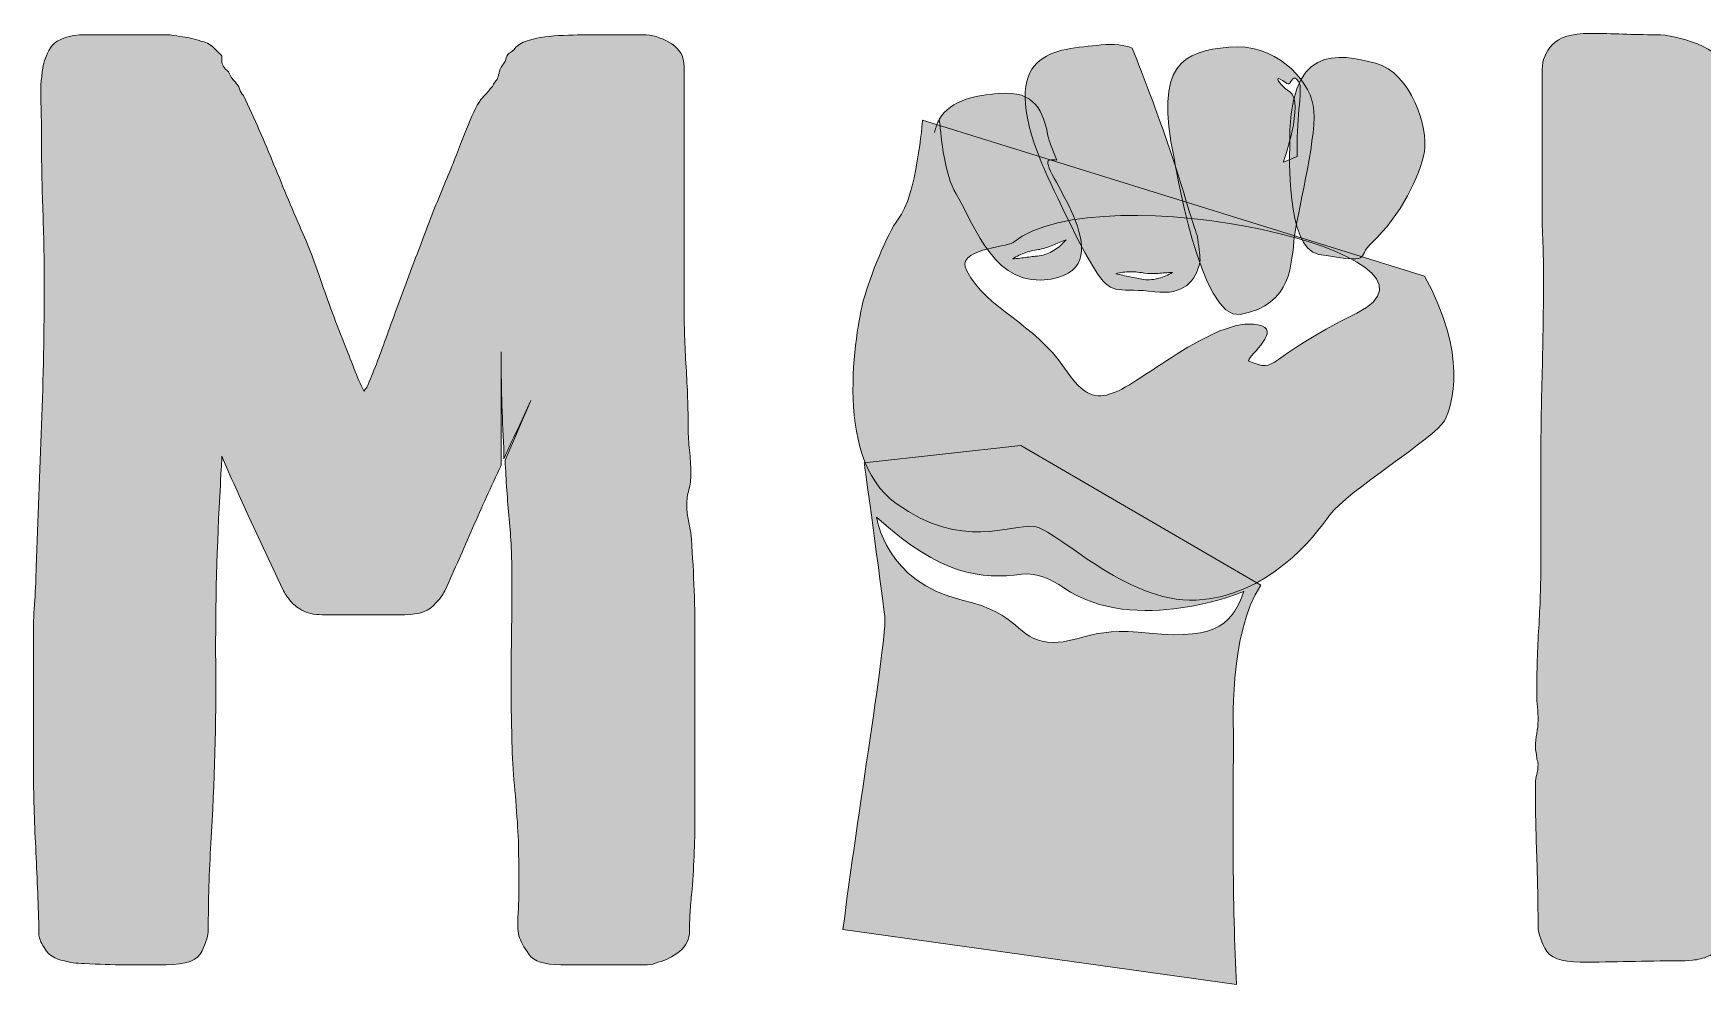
# Model space of a CAD drawing. Header units: inches. Extents: x 100 to 980, y -990 to -82.
# Drawn here: x 100.1 to 540, y -989.9 to -739.4 of the extents above; entities that cross this region are included whole.
import ezdxf

# ---------------------------------------------------------------- set-up
doc = ezdxf.new("R2010")
doc.units = ezdxf.units.IN
doc.header["$MEASUREMENT"] = 0
doc.layers.add('Layer 1', color=7, linetype='Continuous')

# ---------------------------------------------------------------- blocks, each defined once
blk = doc.blocks.new('block 6')
at = {"layer": 'Layer 1', "lineweight": 0}
for points, knots in [([(367.83, -772.77), (368.51, -772.64), (369.19, -772.63), (369.85, -772.72), (369.85, -772.72), (369.85, -772.72), (369.85, -772.72), (368.64, -770.04), (367.74, -767.78), (367.46, -766.33), (366.3, -760.21), (364.26, -754.25), (354.47, -755.21), (348.88, -755.76), (341.88, -756.61), (338.84, -762.09), (339.53, -767.65), (340.06, -776.21), (343.29, -781.65), (348.65, -790.7), (353.42, -806.59), (368.31, -804.07), (388.4, -800.66), (364.05, -773.53), (367.83, -772.77)], [0, 0, 0, 0, 1, 1, 1, 2, 2, 2, 3, 3, 3, 4, 4, 4, 5, 5, 5, 6, 6, 6, 7, 7, 7, 8, 8, 8, 8]), ([(368.74, -795.16), (369.88, -794.7), (371.03, -794.2), (372.25, -793.74), (371.44, -794.77), (370.44, -795.61), (369.34, -796.32), (368.25, -797.02), (367.04, -797.61), (365.68, -797.89), (364.94, -798.01), (364.39, -798.04), (363.78, -798.11), (363.17, -798.17), (362.56, -798.27), (361.95, -798.34), (360.72, -798.5), (359.48, -798.67), (358.18, -798.77), (359.25, -798.02), (360.43, -797.48), (361.65, -797.07), (362.26, -796.85), (362.89, -796.7), (363.52, -796.55), (364.15, -796.41), (364.85, -796.34), (365.36, -796.24), (366.46, -796.01), (367.6, -795.61), (368.74, -795.16)], [0, 0, 0, 0, 1, 1, 1, 2, 2, 2, 3, 3, 3, 4, 4, 4, 5, 5, 5, 6, 6, 6, 7, 7, 7, 8, 8, 8, 9, 9, 9, 10, 10, 10, 10])]:
    blk.add_open_spline(points, degree=3, knots=knots, dxfattribs=at)
blk = doc.blocks.new('block 5')
at = {"layer": 'Layer 1', "true_color": 0x1f9d48}
h = blk.add_hatch(color=114, dxfattribs=at)
h.dxf.hatch_style = 2
edge = h.paths.add_edge_path()
edge.add_spline(control_points=[(338.54, -762.62), (338.36, -763.01), (338.19, -763.42), (338.04, -763.86), (338.19, -763.42), (338.36, -763.01), (338.54, -762.62)], knot_values=[0, 0, 0, 0, 1, 1, 1, 2, 2, 2, 2], degree=3, periodic=1)
edge = h.paths.add_edge_path()
edge.add_spline(control_points=[(338.59, -762.53), (338.58, -762.56), (338.56, -762.59), (338.54, -762.62), (338.56, -762.59), (338.58, -762.56), (338.59, -762.53)], knot_values=[0, 0, 0, 0, 1, 1, 1, 2, 2, 2, 2], degree=3, periodic=1)
edge = h.paths.add_edge_path()
edge.add_spline(control_points=[(338.04, -763.86), (338.02, -763.93), (338, -764), (337.98, -764.07), (338, -764), (338.02, -763.93), (338.04, -763.86)], knot_values=[0, 0, 0, 0, 1, 1, 1, 2, 2, 2, 2], degree=3, periodic=1)
edge = h.paths.add_edge_path()
edge.add_spline(control_points=[(337.98, -764.07), (337.84, -764.51), (337.71, -764.97), (337.61, -765.46), (337.71, -764.97), (337.84, -764.51), (337.98, -764.07)], knot_values=[0, 0, 0, 0, 1, 1, 1, 2, 2, 2, 2], degree=3, periodic=1)
edge = h.paths.add_edge_path()
edge.add_spline(control_points=[(367.83, -772.77), (368.51, -772.64), (369.19, -772.63), (369.85, -772.72), (369.85, -772.72), (369.85, -772.72), (369.85, -772.72), (368.64, -770.04), (367.74, -767.78), (367.46, -766.33), (366.3, -760.21), (364.26, -754.25), (354.47, -755.21), (348.88, -755.76), (341.88, -756.61), (338.84, -762.09), (339.53, -767.65), (340.06, -776.21), (343.29, -781.65), (348.65, -790.7), (353.42, -806.59), (368.31, -804.07), (388.4, -800.66), (364.05, -773.53), (367.83, -772.77)], knot_values=[0, 0, 0, 0, 1, 1, 1, 2, 2, 2, 3, 3, 3, 4, 4, 4, 5, 5, 5, 6, 6, 6, 7, 7, 7, 8, 8, 8, 8], degree=3, periodic=1)
edge = h.paths.add_edge_path()
edge.add_spline(control_points=[(368.74, -795.16), (369.88, -794.7), (371.03, -794.2), (372.25, -793.74), (371.44, -794.77), (370.44, -795.61), (369.34, -796.32), (368.25, -797.02), (367.04, -797.61), (365.68, -797.89), (364.94, -798.01), (364.39, -798.04), (363.78, -798.11), (363.17, -798.17), (362.56, -798.27), (361.95, -798.34), (360.72, -798.5), (359.48, -798.67), (358.18, -798.77), (359.25, -798.02), (360.43, -797.48), (361.65, -797.07), (362.26, -796.85), (362.89, -796.7), (363.52, -796.55), (364.15, -796.41), (364.85, -796.34), (365.36, -796.24), (366.46, -796.01), (367.6, -795.61), (368.74, -795.16)], knot_values=[0, 0, 0, 0, 1, 1, 1, 2, 2, 2, 3, 3, 3, 4, 4, 4, 5, 5, 5, 6, 6, 6, 7, 7, 7, 8, 8, 8, 9, 9, 9, 10, 10, 10, 10], degree=3, periodic=1)
edge = h.paths.add_edge_path()
edge.add_spline(control_points=[(338.59, -762.53), (338.67, -762.37), (338.76, -762.24), (338.84, -762.09), (338.84, -762.07), (338.84, -762.06), (338.84, -762.04), (338.75, -762.2), (338.67, -762.36), (338.59, -762.53)], knot_values=[0, 0, 0, 0, 1, 1, 1, 2, 2, 2, 3, 3, 3, 3], degree=3, periodic=1)
at = {"layer": 'Layer 1', "lineweight": 0}
for points, knots in [([(337.98, -764.07), (337.84, -764.51), (337.71, -764.97), (337.61, -765.46), (337.71, -764.97), (337.84, -764.51), (337.98, -764.07)], [0, 0, 0, 0, 1, 1, 1, 2, 2, 2, 2]), ([(338.04, -763.86), (338.02, -763.93), (338, -764), (337.98, -764.07), (338, -764), (338.02, -763.93), (338.04, -763.86)], [0, 0, 0, 0, 1, 1, 1, 2, 2, 2, 2]), ([(338.54, -762.62), (338.36, -763.01), (338.19, -763.42), (338.04, -763.86), (338.19, -763.42), (338.36, -763.01), (338.54, -762.62)], [0, 0, 0, 0, 1, 1, 1, 2, 2, 2, 2]), ([(338.59, -762.53), (338.58, -762.56), (338.56, -762.59), (338.54, -762.62), (338.56, -762.59), (338.58, -762.56), (338.59, -762.53)], [0, 0, 0, 0, 1, 1, 1, 2, 2, 2, 2]), ([(338.59, -762.53), (338.67, -762.37), (338.76, -762.24), (338.84, -762.09), (338.84, -762.07), (338.84, -762.06), (338.84, -762.04), (338.75, -762.2), (338.67, -762.36), (338.59, -762.53)], [0, 0, 0, 0, 1, 1, 1, 2, 2, 2, 3, 3, 3, 3])]:
    blk.add_open_spline(points, degree=3, knots=knots, dxfattribs=at)
at = {"layer": 'Layer 1'}
blk.add_blockref('block 6', (0, 0), dxfattribs=at)
blk = doc.blocks.new('block 4')
at = {"layer": 'Layer 1'}
blk.add_blockref('block 5', (0, 0), dxfattribs=at)
blk = doc.blocks.new('block 3')
at = {"layer": 'Layer 1', "true_color": 0x1f9d48}
h = blk.add_hatch(color=114, dxfattribs=at)
h.dxf.hatch_style = 2
edge = h.paths.add_edge_path()
edge.add_spline(control_points=[(406.94, -793.53), (406.74, -792.24), (406.41, -791.36), (406.12, -790.56), (403.91, -784.42), (403.5, -780.78), (397.83, -764.79), (395.68, -758.73), (392.97, -751.45), (389.65, -743.23), (387.58, -742.42), (384.95, -742.08), (381.52, -742.43), (369.55, -743.65), (353.48, -743.41), (365.95, -773.88), (365.95, -773.88), (375.12, -794.49), (380.62, -802.8), (384.44, -808.56), (386.59, -806.24), (395.62, -807.41), (403.28, -808.41), (406.45, -804.5), (407.51, -799.64), (407.67, -798.38), (407.35, -796.13), (406.94, -793.53)], knot_values=[0, 0, 0, 0, 1, 1, 1, 2, 2, 2, 3, 3, 3, 4, 4, 4, 5, 5, 5, 6, 6, 6, 7, 7, 7, 8, 8, 8, 9, 9, 9, 9], degree=3, periodic=1)
edge = h.paths.add_edge_path()
edge.add_spline(control_points=[(396.72, -803.85), (395.46, -804.17), (394.13, -804.35), (392.75, -804.19), (392.01, -804.08), (391.47, -803.93), (390.87, -803.8), (390.28, -803.66), (389.67, -803.57), (389.06, -803.44), (387.84, -803.21), (386.61, -802.98), (385.35, -802.67), (386.6, -802.29), (387.89, -802.15), (389.18, -802.14), (389.83, -802.12), (390.47, -802.18), (391.12, -802.24), (391.76, -802.3), (392.45, -802.46), (392.96, -802.53), (394.08, -802.65), (395.29, -802.63), (396.51, -802.56), (397.74, -802.48), (398.98, -802.37), (400.29, -802.32), (399.19, -803.04), (397.98, -803.52), (396.72, -803.85)], knot_values=[0, 0, 0, 0, 1, 1, 1, 2, 2, 2, 3, 3, 3, 4, 4, 4, 5, 5, 5, 6, 6, 6, 7, 7, 7, 8, 8, 8, 9, 9, 9, 10, 10, 10, 10], degree=3, periodic=1)
h = blk.add_hatch(color=114, dxfattribs=at)
h.dxf.hatch_style = 2
edge = h.paths.add_edge_path()
edge.add_spline(control_points=[(437.38, -758.32), (436.07, -751.15), (427.1, -741.86), (415.12, -742.98), (403.15, -744.1), (395.4, -747.47), (400.72, -772.23), (400.72, -772.23), (407.65, -815.29), (418.16, -813.38), (432.17, -810.84), (431.45, -799.9), (432.48, -792.69), (433.68, -784.33), (438.68, -765.49), (437.38, -758.32)], knot_values=[0, 0, 0, 0, 1, 1, 1, 2, 2, 2, 3, 3, 3, 4, 4, 4, 5, 5, 5, 5], degree=3, periodic=1)
edge = h.paths.add_edge_path()
edge.add_spline(control_points=[(429.53, -773.29), (429.53, -773.29), (435.1, -757.44), (431.22, -754.76), (427.59, -752.27), (427.24, -750.3), (429.32, -751.79), (431.39, -753.28), (430.99, -752.75), (431.74, -751.65), (432.5, -750.55), (433.32, -751.51), (433.87, -752.79), (434.41, -754.07), (432.95, -762.76), (433.13, -771.81), (433.13, -771.81), (429.53, -773.29), (429.53, -773.29)], knot_values=[0, 0, 0, 0, 1, 1, 1, 2, 2, 2, 3, 3, 3, 4, 4, 4, 5, 5, 5, 6, 6, 6, 6], degree=3, periodic=1)
h = blk.add_hatch(color=114, dxfattribs=at)
h.dxf.hatch_style = 2
edge = h.paths.add_edge_path()
edge.add_spline(control_points=[(431.2, -769.72), (431.2, -769.72), (430.02, -796.12), (438.85, -797.56), (453.79, -799.98), (448.32, -798.67), (452.89, -794.43), (460.32, -787.52), (465.69, -776.67), (466.69, -770.52), (467.69, -764.37), (463.31, -749.68), (453.79, -747.23), (444.27, -744.79), (430.35, -741.63), (431.2, -769.72)], knot_values=[0, 0, 0, 0, 1, 1, 1, 2, 2, 2, 3, 3, 3, 4, 4, 4, 5, 5, 5, 5], degree=3, periodic=1)
at = {"layer": 'Layer 1', "true_color": 0xea2625}
h = blk.add_hatch(color=20, dxfattribs=at)
h.dxf.hatch_style = 2
edge = h.paths.add_edge_path()
edge.add_spline(control_points=[(466.74, -803.3), (466.74, -803.3), (334.43, -762.22), (334.43, -762.22), (334.43, -762.22), (332.9, -782.2), (328.02, -788.31), (325.24, -791.78), (320.38, -804.01), (318.97, -809.24), (317.56, -814.46), (309.9, -850.73), (327.46, -863.18), (345.01, -875.64), (357.49, -868.6), (363.69, -869.21), (369.89, -869.81), (387.64, -889.44), (406.51, -888.61), (425.37, -887.78), (437.65, -871.99), (441.8, -866.14), (445.95, -860.29), (469.75, -845.63), (471.95, -841.37), (474.16, -837.12), (478.12, -824.09), (466.74, -803.3)], knot_values=[0, 0, 0, 0, 1, 1, 1, 2, 2, 2, 3, 3, 3, 4, 4, 4, 5, 5, 5, 6, 6, 6, 7, 7, 7, 8, 8, 8, 9, 9, 9, 9], degree=3, periodic=1)
edge = h.paths.add_edge_path()
edge.add_spline(control_points=[(448.85, -813.05), (423.93, -825.32), (428.31, -829.13), (420.47, -825.65), (419.28, -825.13), (428.77, -818.1), (423.85, -816.41), (412.9, -812.65), (392.24, -831.53), (384.42, -834.16), (380.21, -835.58), (377.12, -835.37), (371.82, -827.5), (363.85, -815.68), (351.42, -812), (346.06, -801.93), (342.94, -796.05), (356.53, -795.81), (358.28, -794.42), (381.47, -775.86), (479.98, -797.73), (448.85, -813.05)], knot_values=[0, 0, 0, 0, 1, 1, 1, 2, 2, 2, 3, 3, 3, 4, 4, 4, 5, 5, 5, 6, 6, 6, 7, 7, 7, 7], degree=3, periodic=1)
at = {"layer": 'Layer 1', "true_color": 0xfccf0c}
h = blk.add_hatch(color=40, dxfattribs=at)
h.dxf.hatch_style = 2
edge = h.paths.add_edge_path()
edge.add_spline(control_points=[(416.38, -924.06), (416.38, -924.06), (414.92, -897.46), (423.58, -884.71), (423.58, -884.71), (360.36, -847.91), (360.36, -847.91), (360.36, -847.91), (319.05, -852.43), (319.05, -852.43), (319.05, -852.43), (323.49, -884.75), (324.48, -892.9), (325.14, -898.28), (317.18, -945.6), (313.46, -975.36), (313.46, -975.36), (417.2, -989.86), (417.2, -989.86), (415.98, -969.51), (416.27, -940.57), (416.38, -924.06)], knot_values=[0, 0, 0, 0, 1, 1, 1, 2, 2, 2, 3, 3, 3, 4, 4, 4, 5, 5, 5, 6, 6, 6, 7, 7, 7, 7], degree=3, periodic=1)
edge = h.paths.add_edge_path()
edge.add_spline(control_points=[(394.19, -897.3), (377.51, -895.46), (375.56, -900.44), (367.37, -899.65), (359.19, -898.87), (360.3, -892.13), (344.91, -888.61), (324.64, -883.97), (322.29, -866.75), (322.29, -866.75), (339.41, -882.31), (349.89, -883.15), (360.59, -881.81), (364.61, -881.31), (368.29, -883.06), (371.62, -885.35), (390.51, -898.29), (419.14, -886.3), (419.14, -886.3), (416.29, -894.05), (412.87, -899.35), (394.19, -897.3)], knot_values=[0, 0, 0, 0, 1, 1, 1, 2, 2, 2, 3, 3, 3, 4, 4, 4, 5, 5, 5, 6, 6, 6, 7, 7, 7, 7], degree=3, periodic=1)
at = {"layer": 'Layer 1', "lineweight": 0}
for points, knots in [([(406.94, -793.53), (406.74, -792.24), (406.41, -791.36), (406.12, -790.56), (403.91, -784.42), (403.5, -780.78), (397.83, -764.79), (395.68, -758.73), (392.97, -751.45), (389.65, -743.23), (387.58, -742.42), (384.95, -742.08), (381.52, -742.43), (369.55, -743.65), (353.48, -743.41), (365.95, -773.88), (365.95, -773.88), (375.12, -794.49), (380.62, -802.8), (384.44, -808.56), (386.59, -806.24), (395.62, -807.41), (403.28, -808.41), (406.45, -804.5), (407.51, -799.64), (407.67, -798.38), (407.35, -796.13), (406.94, -793.53)], [0, 0, 0, 0, 1, 1, 1, 2, 2, 2, 3, 3, 3, 4, 4, 4, 5, 5, 5, 6, 6, 6, 7, 7, 7, 8, 8, 8, 9, 9, 9, 9]), ([(437.38, -758.32), (436.07, -751.15), (427.1, -741.86), (415.12, -742.98), (403.15, -744.1), (395.4, -747.47), (400.72, -772.23), (400.72, -772.23), (407.65, -815.29), (418.16, -813.38), (432.17, -810.84), (431.45, -799.9), (432.48, -792.69), (433.68, -784.33), (438.68, -765.49), (437.38, -758.32)], [0, 0, 0, 0, 1, 1, 1, 2, 2, 2, 3, 3, 3, 4, 4, 4, 5, 5, 5, 5]), ([(431.2, -769.72), (431.2, -769.72), (430.02, -796.12), (438.85, -797.56), (453.79, -799.98), (448.32, -798.67), (452.89, -794.43), (460.32, -787.52), (465.69, -776.67), (466.69, -770.52), (467.69, -764.37), (463.31, -749.68), (453.79, -747.23), (444.27, -744.79), (430.35, -741.63), (431.2, -769.72)], [0, 0, 0, 0, 1, 1, 1, 2, 2, 2, 3, 3, 3, 4, 4, 4, 5, 5, 5, 5]), ([(429.53, -773.29), (429.53, -773.29), (435.1, -757.44), (431.22, -754.76), (427.59, -752.27), (427.24, -750.3), (429.32, -751.79), (431.39, -753.28), (430.99, -752.75), (431.74, -751.65), (432.5, -750.55), (433.32, -751.51), (433.87, -752.79), (434.41, -754.07), (432.95, -762.76), (433.13, -771.81), (433.13, -771.81), (429.53, -773.29), (429.53, -773.29)], [0, 0, 0, 0, 1, 1, 1, 2, 2, 2, 3, 3, 3, 4, 4, 4, 5, 5, 5, 6, 6, 6, 6]), ([(466.74, -803.3), (466.74, -803.3), (334.43, -762.22), (334.43, -762.22), (334.43, -762.22), (332.9, -782.2), (328.02, -788.31), (325.24, -791.78), (320.38, -804.01), (318.97, -809.24), (317.56, -814.46), (309.9, -850.73), (327.46, -863.18), (345.01, -875.64), (357.49, -868.6), (363.69, -869.21), (369.89, -869.81), (387.64, -889.44), (406.51, -888.61), (425.37, -887.78), (437.65, -871.99), (441.8, -866.14), (445.95, -860.29), (469.75, -845.63), (471.95, -841.37), (474.16, -837.12), (478.12, -824.09), (466.74, -803.3)], [0, 0, 0, 0, 1, 1, 1, 2, 2, 2, 3, 3, 3, 4, 4, 4, 5, 5, 5, 6, 6, 6, 7, 7, 7, 8, 8, 8, 9, 9, 9, 9]), ([(448.85, -813.05), (423.93, -825.32), (428.31, -829.13), (420.47, -825.65), (419.28, -825.13), (428.77, -818.1), (423.85, -816.41), (412.9, -812.65), (392.24, -831.53), (384.42, -834.16), (380.21, -835.58), (377.12, -835.37), (371.82, -827.5), (363.85, -815.68), (351.42, -812), (346.06, -801.93), (342.94, -796.05), (356.53, -795.81), (358.28, -794.42), (381.47, -775.86), (479.98, -797.73), (448.85, -813.05)], [0, 0, 0, 0, 1, 1, 1, 2, 2, 2, 3, 3, 3, 4, 4, 4, 5, 5, 5, 6, 6, 6, 7, 7, 7, 7]), ([(396.72, -803.85), (395.46, -804.17), (394.13, -804.35), (392.75, -804.19), (392.01, -804.08), (391.47, -803.93), (390.87, -803.8), (390.28, -803.66), (389.67, -803.57), (389.06, -803.44), (387.84, -803.21), (386.61, -802.98), (385.35, -802.67), (386.6, -802.29), (387.89, -802.15), (389.18, -802.14), (389.83, -802.12), (390.47, -802.18), (391.12, -802.24), (391.76, -802.3), (392.45, -802.46), (392.96, -802.53), (394.08, -802.65), (395.29, -802.63), (396.51, -802.56), (397.74, -802.48), (398.98, -802.37), (400.29, -802.32), (399.19, -803.04), (397.98, -803.52), (396.72, -803.85)], [0, 0, 0, 0, 1, 1, 1, 2, 2, 2, 3, 3, 3, 4, 4, 4, 5, 5, 5, 6, 6, 6, 7, 7, 7, 8, 8, 8, 9, 9, 9, 10, 10, 10, 10]), ([(416.38, -924.06), (416.38, -924.06), (414.92, -897.46), (423.58, -884.71), (423.58, -884.71), (360.36, -847.91), (360.36, -847.91), (360.36, -847.91), (319.05, -852.43), (319.05, -852.43), (319.05, -852.43), (323.49, -884.75), (324.48, -892.9), (325.14, -898.28), (317.18, -945.6), (313.46, -975.36), (313.46, -975.36), (417.2, -989.86), (417.2, -989.86), (415.98, -969.51), (416.27, -940.57), (416.38, -924.06)], [0, 0, 0, 0, 1, 1, 1, 2, 2, 2, 3, 3, 3, 4, 4, 4, 5, 5, 5, 6, 6, 6, 7, 7, 7, 7]), ([(394.19, -897.3), (377.51, -895.46), (375.56, -900.44), (367.37, -899.65), (359.19, -898.87), (360.3, -892.13), (344.91, -888.61), (324.64, -883.97), (322.29, -866.75), (322.29, -866.75), (339.41, -882.31), (349.89, -883.15), (360.59, -881.81), (364.61, -881.31), (368.29, -883.06), (371.62, -885.35), (390.51, -898.29), (419.14, -886.3), (419.14, -886.3), (416.29, -894.05), (412.87, -899.35), (394.19, -897.3)], [0, 0, 0, 0, 1, 1, 1, 2, 2, 2, 3, 3, 3, 4, 4, 4, 5, 5, 5, 6, 6, 6, 7, 7, 7, 7])]:
    blk.add_open_spline(points, degree=3, knots=knots, dxfattribs=at)
at = {"layer": 'Layer 1'}
blk.add_blockref('block 4', (0, 0), dxfattribs=at)
blk = doc.blocks.new('block 8')
at = {"layer": 'Layer 1', "true_color": 0x1f9d48}
h = blk.add_hatch(color=114, dxfattribs=at)
h.dxf.hatch_style = 2
edge = h.paths.add_edge_path()
edge.add_spline(control_points=[(228, -977), (227.76, -975.38), (227.7, -973.69), (227.82, -971.95), (227.94, -970.21), (228, -968.65), (228, -967.26), (228, -963.78), (228, -960.36), (228, -956.99), (228, -953.63), (227.88, -950.33), (227.65, -947.08), (227.41, -943.37), (227.11, -939.66), (226.75, -935.94), (226.4, -932.24), (226.22, -928.41), (226.22, -924.46), (225.98, -917.28), (225.92, -910.2), (226.04, -903.24), (226.16, -896.28), (226.22, -889.33), (226.22, -882.37), (226.22, -877.27), (225.98, -872.22), (225.5, -867.23), (225.02, -862.25), (224.66, -857.09), (224.43, -851.75), (224.43, -851.75), (231.22, -836.09), (231.22, -836.09), (230.03, -838.65), (228.84, -841.2), (227.65, -843.75), (226.45, -846.3), (225.26, -848.86), (224.07, -851.4), (224.07, -851.4), (224.07, -848.62), (224.07, -848.62), (223.83, -844.22), (223.66, -839.92), (223.54, -835.75), (223.42, -831.57), (223.36, -827.4), (223.36, -823.22), (223.36, -823.22), (223.36, -853.14), (223.36, -853.14), (220.73, -858.71), (218.23, -864.22), (215.86, -869.67), (213.47, -875.12), (211.09, -880.51), (208.71, -885.85), (208.47, -886.31), (208.18, -886.84), (207.82, -887.41), (207.46, -887.99), (206.93, -888.63), (206.21, -889.33), (204.54, -891.41), (201.8, -892.46), (198, -892.46), (198, -892.46), (176.2, -892.46), (176.2, -892.46), (174.06, -892.46), (172.27, -892.05), (170.84, -891.24), (169.42, -890.43), (168.46, -889.67), (167.99, -888.98), (167.03, -887.82), (166.32, -886.78), (165.84, -885.85), (165.84, -885.85), (156.91, -866.71), (156.91, -866.71), (155.72, -864.16), (154.53, -861.55), (153.34, -858.88), (152.15, -856.22), (150.96, -853.49), (149.77, -850.71), (149.77, -851.87), (149.71, -853.14), (149.59, -854.53), (149.47, -855.92), (149.41, -857.2), (149.41, -858.36), (148.46, -874.14), (148.04, -889.79), (148.16, -905.33), (148.28, -920.87), (147.86, -936.64), (146.91, -952.65), (146.67, -956.36), (146.49, -960.12), (146.37, -963.95), (146.25, -967.78), (146.2, -971.66), (146.2, -975.61), (146.2, -976.77), (145.66, -978.56), (144.59, -981), (143.52, -983.44), (140.36, -984.65), (135.12, -984.65), (131.55, -984.65), (127.98, -984.65), (124.4, -984.65), (120.83, -984.65), (117.26, -984.54), (113.69, -984.3), (111.3, -984.3), (109.52, -984.07), (108.33, -983.61), (105.71, -983.15), (103.92, -981.99), (102.97, -980.13), (102.49, -979.43), (102.13, -978.74), (101.9, -978.04), (101.66, -977.35), (101.54, -976.89), (101.54, -976.65), (101.54, -976.65), (101.54, -973.52), (101.54, -973.52), (101.3, -966.56), (101, -959.55), (100.65, -952.47), (100.29, -945.4), (100.11, -938.38), (100.11, -931.42), (100.11, -931.42), (100.11, -897.33), (100.11, -897.33), (100.11, -894.54), (100.23, -891.65), (100.47, -888.63), (100.7, -885.62), (100.82, -882.71), (100.82, -879.93), (101.3, -867.41), (101.77, -854.94), (102.25, -842.53), (102.73, -830.13), (102.97, -817.66), (102.97, -805.13), (102.97, -798.64), (102.85, -792.26), (102.61, -786), (102.37, -779.73), (102.25, -773.36), (102.25, -766.86), (102.25, -763.85), (102.19, -760.77), (102.08, -757.64), (101.95, -754.51), (102.13, -751.44), (102.61, -748.42), (102.85, -746.8), (103.51, -745.06), (104.58, -743.2), (105.65, -741.35), (108.21, -740.19), (112.26, -739.72), (112.26, -739.72), (116.9, -739.72), (116.9, -739.72), (116.9, -739.72), (126.55, -739.72), (126.55, -739.72), (126.55, -739.72), (136.19, -739.72), (136.19, -739.72), (137.38, -739.96), (138.45, -740.13), (139.41, -740.25), (140.36, -740.37), (141.31, -740.54), (142.26, -740.77), (142.98, -741), (143.93, -741.29), (145.12, -741.64), (146.31, -741.99), (147.39, -742.74), (148.34, -743.9), (148.34, -743.9), (149.77, -745.29), (149.77, -745.29), (149.77, -745.29), (149.77, -746.68), (149.77, -746.68), (149.77, -747.61), (150.36, -748.54), (151.56, -749.47), (151.79, -749.93), (152.03, -750.4), (152.27, -750.86), (152.5, -751.33), (152.86, -751.79), (153.34, -752.25), (153.82, -752.72), (154.17, -753.29), (154.41, -753.99), (154.65, -754.69), (155, -755.27), (155.48, -755.73), (158.34, -761.76), (161.02, -767.85), (163.52, -773.99), (166.02, -780.14), (168.58, -786.23), (171.2, -792.26), (172.15, -794.12), (173.58, -797.83), (175.49, -803.39), (177.39, -808.96), (179.53, -814.76), (181.92, -820.79), (182.87, -823.11), (183.76, -825.37), (184.6, -827.57), (185.43, -829.78), (186.32, -831.81), (187.28, -833.66), (187.28, -833.43), (187.51, -833.09), (187.99, -832.62), (189.66, -828.68), (191.33, -824.38), (192.99, -819.74), (194.66, -815.11), (196.44, -810.24), (198.35, -805.13), (200.26, -800.03), (202.16, -794.99), (204.07, -790), (205.97, -785.01), (207.87, -780.31), (209.78, -775.91), (211.45, -771.73), (212.94, -767.97), (214.25, -764.6), (215.56, -761.24), (216.81, -758.63), (218, -756.77), (219.19, -755.61), (220.02, -754.69), (220.5, -753.99), (220.97, -753.53), (221.27, -753.12), (221.39, -752.77), (221.51, -752.42), (221.81, -752.02), (222.29, -751.55), (222.52, -751.09), (222.7, -750.51), (222.82, -749.82), (222.94, -749.12), (223.24, -748.42), (223.72, -747.73), (224.19, -747.26), (224.49, -746.74), (224.61, -746.16), (224.73, -745.58), (225.02, -745.06), (225.5, -744.6), (225.98, -744.37), (226.57, -743.85), (227.29, -743.03), (228, -742.22), (229.19, -741.59), (230.86, -741.12), (233.24, -740.42), (236.22, -740.02), (239.79, -739.9), (243.37, -739.79), (246.1, -739.72), (248.01, -739.72), (248.01, -739.72), (261.58, -739.72), (261.58, -739.72), (263.96, -739.96), (266.23, -740.77), (268.37, -742.16), (270.52, -743.55), (271.59, -745.53), (271.59, -748.07), (271.59, -748.07), (271.59, -749.82), (271.59, -749.82), (271.59, -749.82), (271.59, -810.7), (271.59, -810.7), (271.59, -816.26), (271.77, -821.78), (272.12, -827.22), (272.48, -832.68), (272.66, -838.07), (272.66, -843.4), (272.66, -845.26), (272.78, -847.18), (273.02, -849.14), (273.25, -851.12), (273.37, -853.14), (273.37, -855.23), (273.37, -856.86), (273.19, -858.31), (272.84, -859.58), (272.48, -860.86), (272.3, -862.19), (272.3, -863.58), (272.3, -864.75), (272.42, -865.96), (272.66, -867.23), (272.89, -868.51), (273.13, -869.73), (273.37, -870.89), (274.09, -879.93), (274.45, -888.98), (274.45, -898.02), (274.45, -907.07), (274.45, -916), (274.45, -924.81), (274.45, -931.54), (274.45, -938.2), (274.45, -944.82), (274.45, -951.43), (274.21, -958.1), (273.73, -964.82), (273.49, -966.68), (273.31, -968.47), (273.19, -970.21), (273.07, -971.95), (273.02, -973.75), (273.02, -975.61), (273.02, -977.93), (272.12, -979.78), (270.34, -981.17), (268.55, -982.56), (266.7, -983.49), (264.8, -983.95), (263.84, -984.42), (262.89, -984.65), (261.94, -984.65), (260.99, -984.65), (260.15, -984.65), (259.44, -984.65), (259.44, -984.65), (239.08, -984.65), (239.08, -984.65), (234.79, -984.65), (231.99, -983.73), (230.68, -981.87), (229.37, -980.01), (228.48, -978.39), (228, -977)], knot_values=[0, 0, 0, 0, 1, 1, 1, 2, 2, 2, 3, 3, 3, 4, 4, 4, 5, 5, 5, 6, 6, 6, 7, 7, 7, 8, 8, 8, 9, 9, 9, 10, 10, 10, 11, 11, 11, 12, 12, 12, 13, 13, 13, 14, 14, 14, 15, 15, 15, 16, 16, 16, 17, 17, 17, 18, 18, 18, 19, 19, 19, 20, 20, 20, 21, 21, 21, 22, 22, 22, 23, 23, 23, 24, 24, 24, 25, 25, 25, 26, 26, 26, 27, 27, 27, 28, 28, 28, 29, 29, 29, 30, 30, 30, 31, 31, 31, 32, 32, 32, 33, 33, 33, 34, 34, 34, 35, 35, 35, 36, 36, 36, 37, 37, 37, 38, 38, 38, 39, 39, 39, 40, 40, 40, 41, 41, 41, 42, 42, 42, 43, 43, 43, 44, 44, 44, 45, 45, 45, 46, 46, 46, 47, 47, 47, 48, 48, 48, 49, 49, 49, 50, 50, 50, 51, 51, 51, 52, 52, 52, 53, 53, 53, 54, 54, 54, 55, 55, 55, 56, 56, 56, 57, 57, 57, 58, 58, 58, 59, 59, 59, 60, 60, 60, 61, 61, 61, 62, 62, 62, 63, 63, 63, 64, 64, 64, 65, 65, 65, 66, 66, 66, 67, 67, 67, 68, 68, 68, 69, 69, 69, 70, 70, 70, 71, 71, 71, 72, 72, 72, 73, 73, 73, 74, 74, 74, 75, 75, 75, 76, 76, 76, 77, 77, 77, 78, 78, 78, 79, 79, 79, 80, 80, 80, 81, 81, 81, 82, 82, 82, 83, 83, 83, 84, 84, 84, 85, 85, 85, 86, 86, 86, 87, 87, 87, 88, 88, 88, 89, 89, 89, 90, 90, 90, 91, 91, 91, 92, 92, 92, 93, 93, 93, 94, 94, 94, 95, 95, 95, 96, 96, 96, 97, 97, 97, 98, 98, 98, 99, 99, 99, 100, 100, 100, 101, 101, 101, 102, 102, 102, 103, 103, 103, 104, 104, 104, 105, 105, 105, 106, 106, 106, 107, 107, 107, 108, 108, 108, 109, 109, 109, 110, 110, 110, 111, 111, 111, 112, 112, 112, 113, 113, 113, 114, 114, 114, 115, 115, 115, 116, 116, 116, 117, 117, 117, 118, 118, 118, 119, 119, 119, 120, 120, 120, 121, 121, 121, 121], degree=3, periodic=1)
h = blk.add_hatch(color=114, dxfattribs=at)
h.dxf.hatch_style = 2
edge = h.paths.add_edge_path()
edge.add_spline(control_points=[(590.24, -867.41), (590.24, -867.41), (590.24, -862.88), (590.24, -862.88), (590.24, -862.88), (590.24, -756.08), (590.24, -756.08), (590.24, -756.08), (590.24, -750.16), (590.24, -750.16), (590.24, -750.16), (590.24, -747.73), (590.24, -747.73), (590.24, -744.72), (591.55, -742.68), (594.17, -741.64), (596.79, -740.59), (599.41, -740.07), (602.03, -740.07), (602.03, -740.07), (621.68, -740.07), (621.68, -740.07), (627.15, -740.07), (631.08, -741.18), (633.47, -743.38), (635.85, -745.58), (637.04, -748.42), (637.04, -751.9), (637.04, -768.14), (637.28, -784.26), (637.76, -800.26), (638.23, -816.26), (638.47, -832.5), (638.47, -848.97), (638.47, -848.97), (638.47, -874.37), (638.47, -874.37), (638.47, -877.62), (638.29, -880.92), (637.93, -884.28), (637.58, -887.65), (637.28, -890.95), (637.04, -894.2), (636.56, -903.47), (636.33, -912.69), (636.33, -921.85), (636.33, -931.02), (636.33, -940.24), (636.33, -949.51), (636.33, -957.64), (637.04, -965.52), (638.47, -973.17), (638.47, -973.64), (638.52, -974.1), (638.65, -974.56), (638.76, -975.03), (638.83, -975.49), (638.83, -975.95), (638.83, -978.97), (637.63, -981.17), (635.25, -982.56), (632.87, -983.95), (629.89, -984.65), (626.32, -984.65), (626.32, -984.65), (601.32, -984.65), (601.32, -984.65), (597.03, -984.65), (593.99, -983.84), (592.21, -982.22), (590.42, -980.59), (589.05, -978.86), (588.1, -977), (585.95, -972.82), (584.11, -968.59), (582.56, -964.3), (581.01, -960.01), (579.28, -955.66), (577.38, -951.25), (573.57, -941.51), (569.64, -931.83), (565.59, -922.2), (561.54, -912.58), (557.49, -902.89), (553.44, -893.15), (551.78, -889.21), (550.35, -885.39), (549.16, -881.67), (547.96, -877.96), (546.77, -874.14), (545.59, -870.19), (545.35, -872.75), (545.23, -875.41), (545.23, -878.19), (545.23, -880.98), (545.23, -883.64), (545.23, -886.19), (545.23, -898.02), (545.05, -909.91), (544.69, -921.85), (544.34, -933.8), (544.16, -945.69), (544.16, -957.52), (544.16, -958.68), (544.16, -959.9), (544.16, -961.17), (544.16, -962.44), (544.27, -963.78), (544.51, -965.17), (544.75, -967.03), (545.11, -968.77), (545.59, -970.39), (546.06, -972.01), (546.3, -973.75), (546.3, -975.61), (546.3, -977.47), (545.82, -978.91), (544.87, -979.96), (543.92, -981), (542.79, -981.81), (541.48, -982.39), (540.17, -982.97), (538.8, -983.32), (537.37, -983.44), (535.94, -983.55), (534.75, -983.61), (533.8, -983.61), (529.27, -983.61), (524.92, -983.67), (520.76, -983.78), (516.59, -983.9), (512.24, -983.95), (507.72, -983.95), (502.72, -983.95), (499.62, -982.74), (498.43, -980.3), (497.24, -977.87), (496.64, -976.07), (496.64, -974.91), (496.64, -968.42), (496.52, -962.1), (496.29, -955.95), (496.05, -949.81), (495.93, -943.48), (495.93, -936.99), (495.93, -936.06), (496.05, -935.25), (496.29, -934.55), (496.52, -933.86), (496.64, -932.93), (496.64, -931.77), (496.64, -931.31), (496.52, -930.85), (496.29, -930.38), (496.29, -929.92), (496.23, -929.39), (496.11, -928.81), (495.99, -928.24), (495.93, -927.71), (495.93, -927.25), (495.93, -926.09), (496.05, -924.93), (496.29, -923.77), (496.52, -922.61), (496.64, -921.45), (496.64, -920.29), (496.64, -919.13), (496.58, -917.97), (496.47, -916.81), (496.34, -915.65), (496.29, -914.49), (496.29, -913.33), (496.29, -907.3), (496.47, -901.5), (496.82, -895.93), (497.18, -890.37), (497.36, -884.57), (497.36, -878.54), (497.36, -878.54), (497.36, -853.49), (497.36, -853.49), (497.36, -845.14), (497.48, -836.79), (497.72, -828.44), (497.95, -820.09), (498.07, -811.74), (498.07, -803.39), (498.07, -800.38), (498.01, -797.42), (497.9, -794.52), (497.77, -791.62), (497.72, -788.67), (497.72, -785.65), (497.72, -785.65), (497.72, -748.77), (497.72, -748.77), (497.72, -746.46), (498.61, -744.31), (500.4, -742.34), (502.18, -740.37), (505.45, -739.38), (510.22, -739.38), (513.31, -739.38), (516.23, -739.44), (518.97, -739.55), (521.71, -739.67), (524.63, -739.72), (527.73, -739.72), (530.82, -739.72), (534.45, -740.54), (538.62, -742.16), (542.79, -743.78), (545.46, -746.22), (546.66, -749.47), (546.89, -749.93), (547.13, -750.4), (547.37, -750.86), (547.61, -751.33), (547.85, -751.9), (548.09, -752.6), (548.56, -753.76), (549.03, -754.98), (549.52, -756.25), (549.99, -757.53), (550.46, -758.86), (550.94, -760.25), (551.89, -762.81), (552.73, -765.36), (553.44, -767.9), (554.16, -770.46), (554.75, -772.31), (555.23, -773.47), (555.23, -773.47), (560.23, -788.43), (560.23, -788.43), (561.18, -789.36), (561.9, -790.52), (562.38, -791.91), (563.81, -795.86), (565.17, -799.68), (566.48, -803.39), (567.79, -807.1), (569.17, -810.93), (570.59, -814.87), (573.21, -822.07), (576.01, -829.2), (578.99, -836.27), (581.96, -843.35), (584.64, -850.59), (587.03, -858.01), (587.5, -859.18), (588.04, -860.57), (588.63, -862.19), (589.23, -863.81), (589.76, -865.55), (590.24, -867.41)], knot_values=[0, 0, 0, 0, 1, 1, 1, 2, 2, 2, 3, 3, 3, 4, 4, 4, 5, 5, 5, 6, 6, 6, 7, 7, 7, 8, 8, 8, 9, 9, 9, 10, 10, 10, 11, 11, 11, 12, 12, 12, 13, 13, 13, 14, 14, 14, 15, 15, 15, 16, 16, 16, 17, 17, 17, 18, 18, 18, 19, 19, 19, 20, 20, 20, 21, 21, 21, 22, 22, 22, 23, 23, 23, 24, 24, 24, 25, 25, 25, 26, 26, 26, 27, 27, 27, 28, 28, 28, 29, 29, 29, 30, 30, 30, 31, 31, 31, 32, 32, 32, 33, 33, 33, 34, 34, 34, 35, 35, 35, 36, 36, 36, 37, 37, 37, 38, 38, 38, 39, 39, 39, 40, 40, 40, 41, 41, 41, 42, 42, 42, 43, 43, 43, 44, 44, 44, 45, 45, 45, 46, 46, 46, 47, 47, 47, 48, 48, 48, 49, 49, 49, 50, 50, 50, 51, 51, 51, 52, 52, 52, 53, 53, 53, 54, 54, 54, 55, 55, 55, 56, 56, 56, 57, 57, 57, 58, 58, 58, 59, 59, 59, 60, 60, 60, 61, 61, 61, 62, 62, 62, 63, 63, 63, 64, 64, 64, 65, 65, 65, 66, 66, 66, 67, 67, 67, 68, 68, 68, 69, 69, 69, 70, 70, 70, 71, 71, 71, 72, 72, 72, 73, 73, 73, 74, 74, 74, 75, 75, 75, 76, 76, 76, 77, 77, 77, 78, 78, 78, 79, 79, 79, 80, 80, 80, 81, 81, 81, 82, 82, 82, 83, 83, 83, 84, 84, 84, 85, 85, 85, 85], degree=3, periodic=1)
at = {"layer": 'Layer 1', "lineweight": 0}
for points, knots in [([(228, -977), (227.76, -975.38), (227.7, -973.69), (227.82, -971.95), (227.94, -970.21), (228, -968.65), (228, -967.26), (228, -963.78), (228, -960.36), (228, -956.99), (228, -953.63), (227.88, -950.33), (227.65, -947.08), (227.41, -943.37), (227.11, -939.66), (226.75, -935.94), (226.4, -932.24), (226.22, -928.41), (226.22, -924.46), (225.98, -917.28), (225.92, -910.2), (226.04, -903.24), (226.16, -896.28), (226.22, -889.33), (226.22, -882.37), (226.22, -877.27), (225.98, -872.22), (225.5, -867.23), (225.02, -862.25), (224.66, -857.09), (224.43, -851.75), (224.43, -851.75), (231.22, -836.09), (231.22, -836.09), (230.03, -838.65), (228.84, -841.2), (227.65, -843.75), (226.45, -846.3), (225.26, -848.86), (224.07, -851.4), (224.07, -851.4), (224.07, -848.62), (224.07, -848.62), (223.83, -844.22), (223.66, -839.92), (223.54, -835.75), (223.42, -831.57), (223.36, -827.4), (223.36, -823.22), (223.36, -823.22), (223.36, -853.14), (223.36, -853.14), (220.73, -858.71), (218.23, -864.22), (215.86, -869.67), (213.47, -875.12), (211.09, -880.51), (208.71, -885.85), (208.47, -886.31), (208.18, -886.84), (207.82, -887.41), (207.46, -887.99), (206.93, -888.63), (206.21, -889.33), (204.54, -891.41), (201.8, -892.46), (198, -892.46), (198, -892.46), (176.2, -892.46), (176.2, -892.46), (174.06, -892.46), (172.27, -892.05), (170.84, -891.24), (169.42, -890.43), (168.46, -889.67), (167.99, -888.98), (167.03, -887.82), (166.32, -886.78), (165.84, -885.85), (165.84, -885.85), (156.91, -866.71), (156.91, -866.71), (155.72, -864.16), (154.53, -861.55), (153.34, -858.88), (152.15, -856.22), (150.96, -853.49), (149.77, -850.71), (149.77, -851.87), (149.71, -853.14), (149.59, -854.53), (149.47, -855.92), (149.41, -857.2), (149.41, -858.36), (148.46, -874.14), (148.04, -889.79), (148.16, -905.33), (148.28, -920.87), (147.86, -936.64), (146.91, -952.65), (146.67, -956.36), (146.49, -960.12), (146.37, -963.95), (146.25, -967.78), (146.2, -971.66), (146.2, -975.61), (146.2, -976.77), (145.66, -978.56), (144.59, -981), (143.52, -983.44), (140.36, -984.65), (135.12, -984.65), (131.55, -984.65), (127.98, -984.65), (124.4, -984.65), (120.83, -984.65), (117.26, -984.54), (113.69, -984.3), (111.3, -984.3), (109.52, -984.07), (108.33, -983.61), (105.71, -983.15), (103.92, -981.99), (102.97, -980.13), (102.49, -979.43), (102.13, -978.74), (101.9, -978.04), (101.66, -977.35), (101.54, -976.89), (101.54, -976.65), (101.54, -976.65), (101.54, -973.52), (101.54, -973.52), (101.3, -966.56), (101, -959.55), (100.65, -952.47), (100.29, -945.4), (100.11, -938.38), (100.11, -931.42), (100.11, -931.42), (100.11, -897.33), (100.11, -897.33), (100.11, -894.54), (100.23, -891.65), (100.47, -888.63), (100.7, -885.62), (100.82, -882.71), (100.82, -879.93), (101.3, -867.41), (101.77, -854.94), (102.25, -842.53), (102.73, -830.13), (102.97, -817.66), (102.97, -805.13), (102.97, -798.64), (102.85, -792.26), (102.61, -786), (102.37, -779.73), (102.25, -773.36), (102.25, -766.86), (102.25, -763.85), (102.19, -760.77), (102.08, -757.64), (101.95, -754.51), (102.13, -751.44), (102.61, -748.42), (102.85, -746.8), (103.51, -745.06), (104.58, -743.2), (105.65, -741.35), (108.21, -740.19), (112.26, -739.72), (112.26, -739.72), (116.9, -739.72), (116.9, -739.72), (116.9, -739.72), (126.55, -739.72), (126.55, -739.72), (126.55, -739.72), (136.19, -739.72), (136.19, -739.72), (137.38, -739.96), (138.45, -740.13), (139.41, -740.25), (140.36, -740.37), (141.31, -740.54), (142.26, -740.77), (142.98, -741), (143.93, -741.29), (145.12, -741.64), (146.31, -741.99), (147.39, -742.74), (148.34, -743.9), (148.34, -743.9), (149.77, -745.29), (149.77, -745.29), (149.77, -745.29), (149.77, -746.68), (149.77, -746.68), (149.77, -747.61), (150.36, -748.54), (151.56, -749.47), (151.79, -749.93), (152.03, -750.4), (152.27, -750.86), (152.5, -751.33), (152.86, -751.79), (153.34, -752.25), (153.82, -752.72), (154.17, -753.29), (154.41, -753.99), (154.65, -754.69), (155, -755.27), (155.48, -755.73), (158.34, -761.76), (161.02, -767.85), (163.52, -773.99), (166.02, -780.14), (168.58, -786.23), (171.2, -792.26), (172.15, -794.12), (173.58, -797.83), (175.49, -803.39), (177.39, -808.96), (179.53, -814.76), (181.92, -820.79), (182.87, -823.11), (183.76, -825.37), (184.6, -827.57), (185.43, -829.78), (186.32, -831.81), (187.28, -833.66), (187.28, -833.43), (187.51, -833.09), (187.99, -832.62), (189.66, -828.68), (191.33, -824.38), (192.99, -819.74), (194.66, -815.11), (196.44, -810.24), (198.35, -805.13), (200.26, -800.03), (202.16, -794.99), (204.07, -790), (205.97, -785.01), (207.87, -780.31), (209.78, -775.91), (211.45, -771.73), (212.94, -767.97), (214.25, -764.6), (215.56, -761.24), (216.81, -758.63), (218, -756.77), (219.19, -755.61), (220.02, -754.69), (220.5, -753.99), (220.97, -753.53), (221.27, -753.12), (221.39, -752.77), (221.51, -752.42), (221.81, -752.02), (222.29, -751.55), (222.52, -751.09), (222.7, -750.51), (222.82, -749.82), (222.94, -749.12), (223.24, -748.42), (223.72, -747.73), (224.19, -747.26), (224.49, -746.74), (224.61, -746.16), (224.73, -745.58), (225.02, -745.06), (225.5, -744.6), (225.98, -744.37), (226.57, -743.85), (227.29, -743.03), (228, -742.22), (229.19, -741.59), (230.86, -741.12), (233.24, -740.42), (236.22, -740.02), (239.79, -739.9), (243.37, -739.79), (246.1, -739.72), (248.01, -739.72), (248.01, -739.72), (261.58, -739.72), (261.58, -739.72), (263.96, -739.96), (266.23, -740.77), (268.37, -742.16), (270.52, -743.55), (271.59, -745.53), (271.59, -748.07), (271.59, -748.07), (271.59, -749.82), (271.59, -749.82), (271.59, -749.82), (271.59, -810.7), (271.59, -810.7), (271.59, -816.26), (271.77, -821.78), (272.12, -827.22), (272.48, -832.68), (272.66, -838.07), (272.66, -843.4), (272.66, -845.26), (272.78, -847.18), (273.02, -849.14), (273.25, -851.12), (273.37, -853.14), (273.37, -855.23), (273.37, -856.86), (273.19, -858.31), (272.84, -859.58), (272.48, -860.86), (272.3, -862.19), (272.3, -863.58), (272.3, -864.75), (272.42, -865.96), (272.66, -867.23), (272.89, -868.51), (273.13, -869.73), (273.37, -870.89), (274.09, -879.93), (274.45, -888.98), (274.45, -898.02), (274.45, -907.07), (274.45, -916), (274.45, -924.81), (274.45, -931.54), (274.45, -938.2), (274.45, -944.82), (274.45, -951.43), (274.21, -958.1), (273.73, -964.82), (273.49, -966.68), (273.31, -968.47), (273.19, -970.21), (273.07, -971.95), (273.02, -973.75), (273.02, -975.61), (273.02, -977.93), (272.12, -979.78), (270.34, -981.17), (268.55, -982.56), (266.7, -983.49), (264.8, -983.95), (263.84, -984.42), (262.89, -984.65), (261.94, -984.65), (260.99, -984.65), (260.15, -984.65), (259.44, -984.65), (259.44, -984.65), (239.08, -984.65), (239.08, -984.65), (234.79, -984.65), (231.99, -983.73), (230.68, -981.87), (229.37, -980.01), (228.48, -978.39), (228, -977)], [0, 0, 0, 0, 1, 1, 1, 2, 2, 2, 3, 3, 3, 4, 4, 4, 5, 5, 5, 6, 6, 6, 7, 7, 7, 8, 8, 8, 9, 9, 9, 10, 10, 10, 11, 11, 11, 12, 12, 12, 13, 13, 13, 14, 14, 14, 15, 15, 15, 16, 16, 16, 17, 17, 17, 18, 18, 18, 19, 19, 19, 20, 20, 20, 21, 21, 21, 22, 22, 22, 23, 23, 23, 24, 24, 24, 25, 25, 25, 26, 26, 26, 27, 27, 27, 28, 28, 28, 29, 29, 29, 30, 30, 30, 31, 31, 31, 32, 32, 32, 33, 33, 33, 34, 34, 34, 35, 35, 35, 36, 36, 36, 37, 37, 37, 38, 38, 38, 39, 39, 39, 40, 40, 40, 41, 41, 41, 42, 42, 42, 43, 43, 43, 44, 44, 44, 45, 45, 45, 46, 46, 46, 47, 47, 47, 48, 48, 48, 49, 49, 49, 50, 50, 50, 51, 51, 51, 52, 52, 52, 53, 53, 53, 54, 54, 54, 55, 55, 55, 56, 56, 56, 57, 57, 57, 58, 58, 58, 59, 59, 59, 60, 60, 60, 61, 61, 61, 62, 62, 62, 63, 63, 63, 64, 64, 64, 65, 65, 65, 66, 66, 66, 67, 67, 67, 68, 68, 68, 69, 69, 69, 70, 70, 70, 71, 71, 71, 72, 72, 72, 73, 73, 73, 74, 74, 74, 75, 75, 75, 76, 76, 76, 77, 77, 77, 78, 78, 78, 79, 79, 79, 80, 80, 80, 81, 81, 81, 82, 82, 82, 83, 83, 83, 84, 84, 84, 85, 85, 85, 86, 86, 86, 87, 87, 87, 88, 88, 88, 89, 89, 89, 90, 90, 90, 91, 91, 91, 92, 92, 92, 93, 93, 93, 94, 94, 94, 95, 95, 95, 96, 96, 96, 97, 97, 97, 98, 98, 98, 99, 99, 99, 100, 100, 100, 101, 101, 101, 102, 102, 102, 103, 103, 103, 104, 104, 104, 105, 105, 105, 106, 106, 106, 107, 107, 107, 108, 108, 108, 109, 109, 109, 110, 110, 110, 111, 111, 111, 112, 112, 112, 113, 113, 113, 114, 114, 114, 115, 115, 115, 116, 116, 116, 117, 117, 117, 118, 118, 118, 119, 119, 119, 120, 120, 120, 121, 121, 121, 121]), ([(590.24, -867.41), (590.24, -867.41), (590.24, -862.88), (590.24, -862.88), (590.24, -862.88), (590.24, -756.08), (590.24, -756.08), (590.24, -756.08), (590.24, -750.16), (590.24, -750.16), (590.24, -750.16), (590.24, -747.73), (590.24, -747.73), (590.24, -744.72), (591.55, -742.68), (594.17, -741.64), (596.79, -740.59), (599.41, -740.07), (602.03, -740.07), (602.03, -740.07), (621.68, -740.07), (621.68, -740.07), (627.15, -740.07), (631.08, -741.18), (633.47, -743.38), (635.85, -745.58), (637.04, -748.42), (637.04, -751.9), (637.04, -768.14), (637.28, -784.26), (637.76, -800.26), (638.23, -816.26), (638.47, -832.5), (638.47, -848.97), (638.47, -848.97), (638.47, -874.37), (638.47, -874.37), (638.47, -877.62), (638.29, -880.92), (637.93, -884.28), (637.58, -887.65), (637.28, -890.95), (637.04, -894.2), (636.56, -903.47), (636.33, -912.69), (636.33, -921.85), (636.33, -931.02), (636.33, -940.24), (636.33, -949.51), (636.33, -957.64), (637.04, -965.52), (638.47, -973.17), (638.47, -973.64), (638.52, -974.1), (638.65, -974.56), (638.76, -975.03), (638.83, -975.49), (638.83, -975.95), (638.83, -978.97), (637.63, -981.17), (635.25, -982.56), (632.87, -983.95), (629.89, -984.65), (626.32, -984.65), (626.32, -984.65), (601.32, -984.65), (601.32, -984.65), (597.03, -984.65), (593.99, -983.84), (592.21, -982.22), (590.42, -980.59), (589.05, -978.86), (588.1, -977), (585.95, -972.82), (584.11, -968.59), (582.56, -964.3), (581.01, -960.01), (579.28, -955.66), (577.38, -951.25), (573.57, -941.51), (569.64, -931.83), (565.59, -922.2), (561.54, -912.58), (557.49, -902.89), (553.44, -893.15), (551.78, -889.21), (550.35, -885.39), (549.16, -881.67), (547.96, -877.96), (546.77, -874.14), (545.59, -870.19), (545.35, -872.75), (545.23, -875.41), (545.23, -878.19), (545.23, -880.98), (545.23, -883.64), (545.23, -886.19), (545.23, -898.02), (545.05, -909.91), (544.69, -921.85), (544.34, -933.8), (544.16, -945.69), (544.16, -957.52), (544.16, -958.68), (544.16, -959.9), (544.16, -961.17), (544.16, -962.44), (544.27, -963.78), (544.51, -965.17), (544.75, -967.03), (545.11, -968.77), (545.59, -970.39), (546.06, -972.01), (546.3, -973.75), (546.3, -975.61), (546.3, -977.47), (545.82, -978.91), (544.87, -979.96), (543.92, -981), (542.79, -981.81), (541.48, -982.39), (540.17, -982.97), (538.8, -983.32), (537.37, -983.44), (535.94, -983.55), (534.75, -983.61), (533.8, -983.61), (529.27, -983.61), (524.92, -983.67), (520.76, -983.78), (516.59, -983.9), (512.24, -983.95), (507.72, -983.95), (502.72, -983.95), (499.62, -982.74), (498.43, -980.3), (497.24, -977.87), (496.64, -976.07), (496.64, -974.91), (496.64, -968.42), (496.52, -962.1), (496.29, -955.95), (496.05, -949.81), (495.93, -943.48), (495.93, -936.99), (495.93, -936.06), (496.05, -935.25), (496.29, -934.55), (496.52, -933.86), (496.64, -932.93), (496.64, -931.77), (496.64, -931.31), (496.52, -930.85), (496.29, -930.38), (496.29, -929.92), (496.23, -929.39), (496.11, -928.81), (495.99, -928.24), (495.93, -927.71), (495.93, -927.25), (495.93, -926.09), (496.05, -924.93), (496.29, -923.77), (496.52, -922.61), (496.64, -921.45), (496.64, -920.29), (496.64, -919.13), (496.58, -917.97), (496.47, -916.81), (496.34, -915.65), (496.29, -914.49), (496.29, -913.33), (496.29, -907.3), (496.47, -901.5), (496.82, -895.93), (497.18, -890.37), (497.36, -884.57), (497.36, -878.54), (497.36, -878.54), (497.36, -853.49), (497.36, -853.49), (497.36, -845.14), (497.48, -836.79), (497.72, -828.44), (497.95, -820.09), (498.07, -811.74), (498.07, -803.39), (498.07, -800.38), (498.01, -797.42), (497.9, -794.52), (497.77, -791.62), (497.72, -788.67), (497.72, -785.65), (497.72, -785.65), (497.72, -748.77), (497.72, -748.77), (497.72, -746.46), (498.61, -744.31), (500.4, -742.34), (502.18, -740.37), (505.45, -739.38), (510.22, -739.38), (513.31, -739.38), (516.23, -739.44), (518.97, -739.55), (521.71, -739.67), (524.63, -739.72), (527.73, -739.72), (530.82, -739.72), (534.45, -740.54), (538.62, -742.16), (542.79, -743.78), (545.46, -746.22), (546.66, -749.47), (546.89, -749.93), (547.13, -750.4), (547.37, -750.86), (547.61, -751.33), (547.85, -751.9), (548.09, -752.6), (548.56, -753.76), (549.03, -754.98), (549.52, -756.25), (549.99, -757.53), (550.46, -758.86), (550.94, -760.25), (551.89, -762.81), (552.73, -765.36), (553.44, -767.9), (554.16, -770.46), (554.75, -772.31), (555.23, -773.47), (555.23, -773.47), (560.23, -788.43), (560.23, -788.43), (561.18, -789.36), (561.9, -790.52), (562.38, -791.91), (563.81, -795.86), (565.17, -799.68), (566.48, -803.39), (567.79, -807.1), (569.17, -810.93), (570.59, -814.87), (573.21, -822.07), (576.01, -829.2), (578.99, -836.27), (581.96, -843.35), (584.64, -850.59), (587.03, -858.01), (587.5, -859.18), (588.04, -860.57), (588.63, -862.19), (589.23, -863.81), (589.76, -865.55), (590.24, -867.41)], [0, 0, 0, 0, 1, 1, 1, 2, 2, 2, 3, 3, 3, 4, 4, 4, 5, 5, 5, 6, 6, 6, 7, 7, 7, 8, 8, 8, 9, 9, 9, 10, 10, 10, 11, 11, 11, 12, 12, 12, 13, 13, 13, 14, 14, 14, 15, 15, 15, 16, 16, 16, 17, 17, 17, 18, 18, 18, 19, 19, 19, 20, 20, 20, 21, 21, 21, 22, 22, 22, 23, 23, 23, 24, 24, 24, 25, 25, 25, 26, 26, 26, 27, 27, 27, 28, 28, 28, 29, 29, 29, 30, 30, 30, 31, 31, 31, 32, 32, 32, 33, 33, 33, 34, 34, 34, 35, 35, 35, 36, 36, 36, 37, 37, 37, 38, 38, 38, 39, 39, 39, 40, 40, 40, 41, 41, 41, 42, 42, 42, 43, 43, 43, 44, 44, 44, 45, 45, 45, 46, 46, 46, 47, 47, 47, 48, 48, 48, 49, 49, 49, 50, 50, 50, 51, 51, 51, 52, 52, 52, 53, 53, 53, 54, 54, 54, 55, 55, 55, 56, 56, 56, 57, 57, 57, 58, 58, 58, 59, 59, 59, 60, 60, 60, 61, 61, 61, 62, 62, 62, 63, 63, 63, 64, 64, 64, 65, 65, 65, 66, 66, 66, 67, 67, 67, 68, 68, 68, 69, 69, 69, 70, 70, 70, 71, 71, 71, 72, 72, 72, 73, 73, 73, 74, 74, 74, 75, 75, 75, 76, 76, 76, 77, 77, 77, 78, 78, 78, 79, 79, 79, 80, 80, 80, 81, 81, 81, 82, 82, 82, 83, 83, 83, 84, 84, 84, 85, 85, 85, 85])]:
    blk.add_open_spline(points, degree=3, knots=knots, dxfattribs=at)
blk = doc.blocks.new('block 2')
at = {"layer": 'Layer 1'}
for name in ['block 8', 'block 3']:
    blk.add_blockref(name, (0, 0), dxfattribs=at)

msp = doc.modelspace()

# ---------------------------------------------------------------- block references
at = {"layer": 'Layer 1'}
msp.add_blockref('block 2', (0, 0), dxfattribs=at)

doc.saveas('drawing.dxf')
